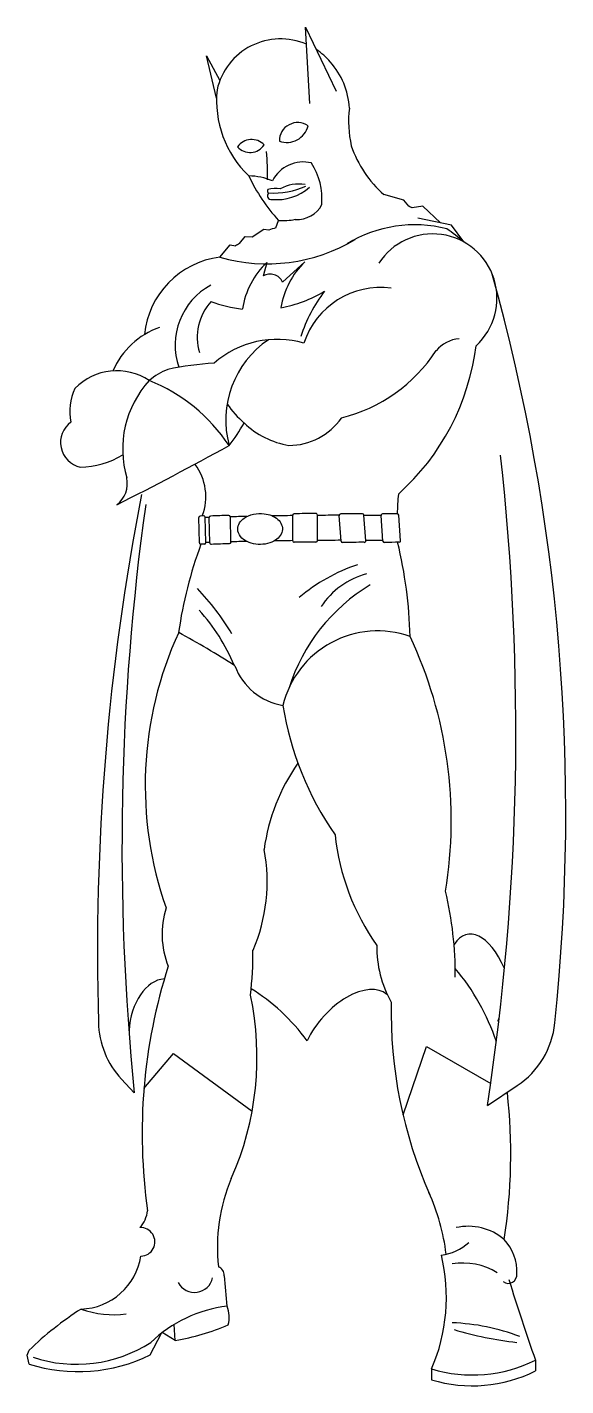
# Model space of a CAD drawing. Header units: centimetres. Extents: x -55 to 21, y -7 to 182.
import ezdxf

# ---------------------------------------------------------------- set-up
doc = ezdxf.new("R2010")
doc.units = ezdxf.units.CM
doc.header["$LTSCALE"] = 10
doc.header["$MEASUREMENT"] = 0
doc.layers.add('CL', color=66, linetype='CONTINUOUS')
doc.layers.add('Pilot', color=44, linetype='CONTINUOUS')

msp = doc.modelspace()

# ---------------------------------------------------------------- linework, layer by layer
at = {"layer": 'CL', "linetype": 'Continuous'}
for p, q in [((-15.81, 149.75), (-18.94, 146.92)), ((-21.15, 149.66), (-21.65, 147.76))]:
    msp.add_line(p, q, dxfattribs=at)
for centre, radius, start, end in [((-20.68, 146.08), 1.94, 25.6562, 119.8744), ((-23.42, 139.2), 7.43, 137.7285, 196.506), ((-22.51, 161.49), 18.45, 249.6514, 263.6965), ((-22.51, 161.49), 18.45, 280.3967, 300.7447), ((4.68, 132.23), 22.25, 142.9492, 161.3878)]:
    msp.add_arc(centre, radius, start, end, dxfattribs=at)
msp.add_open_spline([(-25.18, 112.47), (-25.18, 112.1), (-25.04, 111.73), (-24.34, 110.85), (-23.54, 110.48), (-21.79, 110.25), (-20.86, 110.39), (-19.55, 111.1), (-19.1, 111.6), (-18.86, 112.78), (-19.12, 113.39), (-20.07, 114.25), (-20.76, 114.52), (-22.49, 114.74), (-23.57, 114.52), (-24.83, 113.62), (-25.18, 113.07), (-25.18, 112.47)], degree=3, knots=[0, 0, 0, 0, 0.468606, 0.468606, 1.364253, 1.364253, 2.260777, 2.260777, 3.011902, 3.011902, 3.763026, 3.763026, 4.514151, 4.514151, 5.540196, 5.540196, 6.283185, 6.283185, 6.283185, 6.283185], dxfattribs=at)
at = {"layer": 'Pilot', "linetype": 'Continuous'}
for p, q in [((-15.72, 182.46), (-11.43, 173.54)), ((-15.14, 171.8), (-15.72, 182.46)), ((-28.14, 172.56), (-29.54, 178.47)), ((-29.54, 178.47), (-27.68, 175.03)), ((-2, 158.34), (-4.8, 159.12)), ((-1.29, 157.48), (-2, 158.34)), ((0.64, 157.48), (-0.85, 157.26)), ((3.12, 155.17), (0.64, 157.48)), ((-19.89, 154.47), (-19.52, 155.52)), ((4.63, 154.85), (-0.07, 155.84)), ((-23.17, 153.23), (-21.53, 154.27)), ((-21.53, 154.27), (-20.85, 154.18)), ((6.34, 152.52), (4.63, 154.85)), ((-27.7, 150.39), (-26.23, 152.13)), ((-26.23, 152.13), (-25.49, 151.97)), ((-24.95, 152.3), (-24.17, 153.27)), ((-24.17, 153.27), (-23.17, 153.23)), ((-2.12, 30.8), (1.13, 40.29)), ((1.13, 40.29), (10.11, 35.15)), ((-38.27, 34.45), (-34.14, 39.33)), ((-34.14, 39.33), (-23.19, 31.3)), ((-39.62, 33.85), (-41.4, 35.75)), ((9.66, 32.1), (13.82, 34.87))]:
    msp.add_line(p, q, dxfattribs=at)
at = {"layer": 'Pilot'}
for p, q in [((-30.54, 110.56), (-30.64, 114.07)), ((-29.63, 110.6), (-29.73, 114.11)), ((-29.09, 110.56), (-29.18, 114.07)), ((-26.13, 110.66), (-26.22, 114.16)), ((-17.52, 110.85), (-17.52, 114.39)), ((-14.07, 110.88), (-14.07, 114.42)), ((-10.77, 110.8), (-11.03, 114.34)), ((-7.31, 110.85), (-7.57, 114.39)), ((-4.94, 110.8), (-5.19, 114.34)), ((-2.46, 110.85), (-2.71, 114.39)), ((-37.4, -2.69), (-35.83, 0.34)), ((-33.9, -0.68), (-35.72, 0.42)), ((-33.9, -0.68), (-34.06, 1.55)), ((-54.57, -2.74), (-54.3, -2.05)), ((-54.3, -3.97), (-54.57, -2.74)), ((16.36, -3.42), (16.36, -4.92)), ((1.85, -4.65), (1.85, -6.16))]:
    msp.add_line(p, q, dxfattribs=at)
for centre, radius, start, end in [((-19.21, 171.75), 9.08, 66.5257, 167.3335), ((-19.21, 171.75), 9.08, 40.2578, 56.6583), ((-19.87, 170.69), 10.27, 2.7428, 42.3684), ((-13.54, 172.26), 14.61, 174.181, 226.1607), ((-16.83, 166.61), 2.55, 55.4261, 180.6992), ((-18.31, 169.4), 3.01, 249.3198, 346.8055), ((-23.25, 164.41), 2.39, 43.1354, 145.082), ((-23.46, 167.3), 2.32, 220.9163, 327.3011), ((-57.58, 162.06), 36.54, 358.6138, 4.7768), ((5.79, 171.13), 16.02, 199.0905, 228.5758), ((-22.92, 158.47), 9.49, 355.5437, 32.1392), ((0.46, 173.32), 26.76, 205.6907, 221.7113), ((-20.73, 159.62), 0.329, 140.5014, 241.2292), ((-20.54, 158.95), 0.52, 133.2201, 284.0208), ((-19.97, 156.61), 3.38, 77.8142, 107.5347), ((-20.23, 170.39), 11.07, 266.5752, 294.3362), ((-19.68, 165.12), 6.71, 263.7422, 312.0528), ((-16.69, 155.28), 5.3, 80.3239, 118.9881), ((-16.84, 159.44), 3.79, 265.2684, 333.2091), ((-16.84, 125.22), 35.81, 63.475, 64.264), ((-18.85, 163.87), 8.38, 265.448, 281.7017), ((-17.91, 146.12), 8.57, 103.3131, 110.0351), ((2.02, 144.66), 8.97, 312.48, 147.0707), ((-16.84, 125.22), 35.81, 49.6595, 54.4183), ((-13.79, 133.26), 22.06, 120.3819, 122.026), ((-26.15, 138.37), 12.12, 97.3093, 174.2701), ((-7.82, 141.46), 11.51, 133.9249, 170.5465), ((-13.16, 141.37), 11.51, 133.9249, 171.0392), ((-24.37, 138.1), 9.55, 118.6425, 198.7547), ((-5.26, 134.91), 11.25, 82.3576, 161.9257), ((-32.54, 130.23), 10.94, 108.8993, 156.8734), ((-19.68, 125.56), 13.37, 73.8217, 131.2259), ((-13.27, 127.64), 13.59, 124.2337, 194.9751), ((6.08, 134.36), 4.66, 94.5133, 140.1496), ((-16.17, 149.64), 22.35, 284.0986, 326.6687), ((-25.02, 142.19), 33.35, 311.868, 352.8587), ((-42.06, 126.4), 8.15, 56.3044, 135.9264), ((-31.97, 126.77), 8.49, 110.4153, 130.9825), ((-26.06, 94.21), 41.47, 93.3502, 102.3516), ((-27.07, 123.61), 14.18, 137.5856, 196.4147), ((-46.43, 110.85), 24.03, 33.5415, 68.294), ((-41.07, 128.89), 7.54, 155.1476, 191.5202), ((-13.78, 139.03), 15.79, 215.3172, 228.1921), ((-46.4, 124.54), 3.52, 125.8978, 257.3426), ((-42.85, 137.33), 21.1, 321.2329, 331.4789), ((-15.96, 136.11), 12.16, 226.6753, 260.1716), ((-18.05, 133.04), 8.91, 270.0451, 325.2274), ((-247.03, 523.67), 456.42, 296.6843, 298.908), ((-47.4, 133.09), 11.99, 271.0872, 300.971), ((-37.21, 116.99), 7.57, 339.2362, 36.5231), ((-44.28, 118.82), 3.69, 306.847, 12.2541), ((20.76, 114.47), 23.69, 173.01, 179.7206), ((-30.42, 114.07), 0.216, 91.7232, 181.5063), ((-29.26, 99.03), 15.3, 92.5728, 94.378), ((-29.94, 114.1), 0.216, 1.5063, 91.4347), ((-10.15, -488.22), 602.61, 91.81016, 91.86187), ((-28.97, 114.07), 0.216, 91.7232, 181.5063), ((-13.85, -307.4), 421.96, 91.7097, 92.0535), ((-26.44, 114.16), 0.216, 1.5063, 91.4347), ((-10.15, -488.22), 602.61, 91.30995, 91.52861), ((-10.15, -488.22), 602.61, 90.70125, 90.96937), ((-17.31, 114.39), 0.216, 90.681, 180.0749), ((-10.15, -487.96), 602.61, 90.39417, 90.681), ((-14.29, 114.42), 0.216, 0.0749, 90.3942), ((-10.15, -488.22), 602.61, 90.08352, 90.37353), ((-10.81, 114.35), 0.216, 90.5556, 184.1684), ((-4.97, -488.01), 602.61, 90.26814, 90.55558), ((-7.79, 114.38), 0.216, 4.1684, 90.2681), ((-10.15, -488.22), 602.61, 89.52902, 89.75532), ((-4.98, 114.36), 0.216, 90.4982, 184.0929), ((0.26, -488.01), 602.61, 90.30348, 90.49819), ((-2.93, 114.37), 0.216, 4.0929, 90.3035), ((24.41, 89.91), 58.42, 159.5216, 171.9874), ((-30.33, 110.56), 0.216, 181.5063, 271.8087), ((-29.01, 95.14), 15.26, 93.1238, 94.9264), ((-29.85, 110.6), 0.216, 271.5217, 1.5063), ((-10.15, -491.71), 602.61, 91.80147, 91.85329), ((-28.87, 110.56), 0.216, 181.5063, 271.8087), ((-12.93, -312.97), 423.61, 91.8136, 92.1557), ((-26.34, 110.65), 0.216, 271.5217, 1.5063), ((-10.15, -491.71), 602.61, 91.30936, 91.51989), ((-10.15, -491.71), 602.61, 90.70081, 90.94524), ((-17.3, 110.85), 0.216, 180.0749, 270.6801), ((-10.15, -491.93), 602.61, 90.39345, 90.68007), ((-14.28, 110.88), 0.216, 270.3935, 0.0749), ((-10.15, -491.71), 602.61, 90.05976, 90.37309), ((-10.55, 110.81), 0.216, 184.1684, 270.5307), ((-4.97, -491.98), 602.61, 90.24341, 90.53065), ((-7.53, 110.83), 0.216, 270.2434, 4.1684), ((-10.15, -491.71), 602.61, 89.50533, 89.73113), ((-4.72, 110.82), 0.216, 184.0929, 270.4737), ((0.26, -491.98), 602.61, 90.27917, 90.47375), ((-64.23, 95.81), 63.12, 1.5351, 13.5701), ((-2.68, 110.83), 0.216, 270.2792, 4.0929), ((-0.67, 84.08), 24.68, 108.4708, 130.2244), ((-4.28, 95.44), 11.17, 105.2754, 146.2099), ((6.8, 82.41), 26.06, 121.2246, 162.2953), ((-56.03, 80.02), 34.92, 30.6992, 43.7933), ((-49.78, 83.56), 26.05, 22.3775, 42.4687), ((13.06, 76.7), 51.16, 155.3242, 199.4749), ((-101.05, -25.05), 140.46, 57.4975, 61.222), ((-5.66, 84.66), 13.61, 70.5756, 166.3373), ((-55.6, 71.81), 60.21, 350.5893, 25.2493), ((-17.52, 96.35), 8.58, 200.0775, 260.8265), ((24.7, 94.94), 44.15, 189.1995, 214.6735), ((5.33, 64.19), 27.08, 144.7604, 172.365), ((21.27, 73.43), 33.08, 186.2648, 215.0997), ((-45.16, 63.3), 24.08, 336.631, 10.7168), ((-44.75, 50.37), 49.92, 359.556, 13.4339), ((-23.88, 55.97), 11.87, 161.982, 202.1105), ((-66.75, 53.11), 43.69, 352.6102, 0.8461), ((9.88, 54.24), 15.68, 179.3802, 209.5533), ((37.65, 28.21), 76.18, 162.2024, 188.1521), ((-19.06, 30.84), 31.64, 18.76, 40.0248), ((-64.21, 38.83), 41.71, 336.0702, 11.9818), ((58.89, 45.09), 62.67, 178.7065, 203.9538), ((-64.15, 25.31), 77.06, 351.1175, 6.3688), ((-42.19, 18), 4.47, 318.7502, 352.4434), ((6.99, 7.52), 7.72, 49.6891, 102.8003), ((-38.73, 13.07), 1.99, 271.14, 92.8115), ((7.22, 8.91), 6.55, 357.4332, 43.3351), ((2.39, 18.02), 6.85, 276.9317, 312.8598), ((-47.35, 12.45), 8.76, 271.9722, 351.0378), ((-28.36, 8.37), 1.3, 359.0015, 68.4004), ((-21.04, 5.32), 24.97, 336.4694, 13.6723), ((6.25, 1.04), 9.07, 58.2293, 99.6392), ((-31.22, 8.58), 2.57, 207.6703, 348.5832), ((-262.16, -16.56), 236.42, 5.0135, 6.0462), ((12.57, 8.48), 1.2, 232.9247, 6.5447), ((226.24, 71.94), 223, 196.7144, 199.7498), ((-24.41, -14.41), 18.65, 96.8966, 133.8405), ((-30.72, 2.59), 4.34, 345.5772, 20.4509), ((-20.57, -37.18), 48.71, 122.9318, 133.8355), ((-42.46, 16.58), 13.68, 250.4119, 277.1863), ((-38.86, 29.62), 30.7, 279.2861, 293.7098), ((3.66, -27.73), 29.53, 69.1451, 87.925), ((19.03, 47.46), 48.7, 253.2567, 263.7885), ((-47.66, 15), 19.01, 251.3114, 302.9328), ((-47.45, 17.77), 22.8, 252.5053, 296.1478), ((7.57, 14.08), 19.58, 253.022, 296.6802), ((7.57, 12.57), 19.58, 253.022, 296.6802)]:
    msp.add_arc(centre, radius, start, end, dxfattribs=at)
at = {"layer": 'Pilot', "linetype": 'Continuous'}
for centre, radius, start, end in [((6.19, 169.33), 15.91, 173.297, 192.4821), ((-16.04, 158.8), 4.86, 76.2597, 152.7117), ((-23.74, 153.15), 8.57, 66.7433, 89.4148), ((-0.46, 136.75), 18.15, 75.8101, 121.4101), ((-21.09, 173.34), 23.88, 253.9491, 300.9342), ((-259.77, 72.86), 280.36, 354.0072, 15.546), ((-334.08, 84.39), 347.7, 351.3506, 6.3356), ((288.43, 53.61), 333.19, 168.9852, 181.7072), ((304.32, 68.21), 345.66, 172.0679, 185.7059), ((-32.71, 43.89), 11.91, 181.0009, 223.1027), ((7.21, 44.78), 11.91, 303.6791, 354.285), ((-3.37, 12.32), 24.66, 157.114, 186.3885), ((-26.32, 7.52), 30.46, 7.1944, 24.1268)]:
    msp.add_arc(centre, radius, start, end, dxfattribs=at)
for centre, major_axis, ratio, start_param, end_param in [((8.68, 44.86), (-1.74, 11.1), 0.442591, -1.034605, 0.445682), ((-35.64, 42.56), (0.67, 7.17), 0.651677, 0.096946, 1.639754), ((-21.9, 40.66), (-8.74, 8.85), 0.415113, 4.370849, 5.259417), ((-9.88, 40.84), (5.51, 6.74), 0.56473, -0.000786, 1.96662), ((7.01, 53.59), (-1.01, 12.85), 0.411104, 3.818351, 3.871876)]:
    msp.add_ellipse(centre, major_axis=major_axis, ratio=ratio, start_param=start_param, end_param=end_param, dxfattribs=at)

doc.saveas('drawing.dxf')
